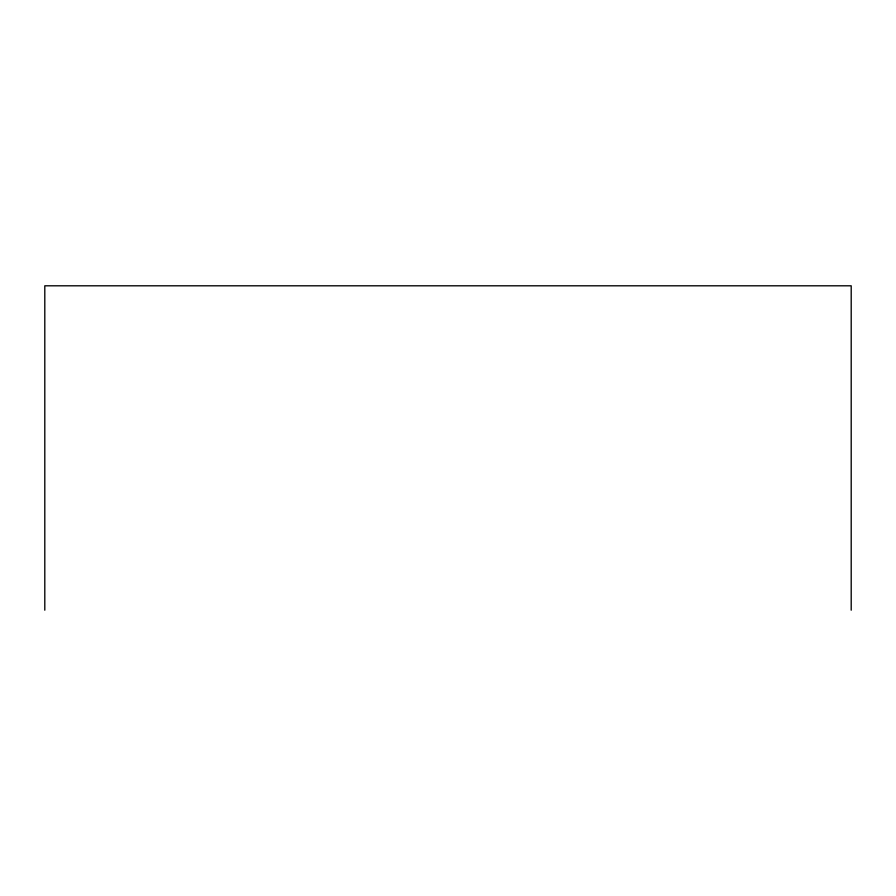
<?xml version="1.0" encoding="UTF-8"?>
<svg xmlns="http://www.w3.org/2000/svg" width="896" height="896" viewBox="0 0 896 896"><rect width="100%" height="100%" fill="white"/><g stroke="black" fill="none" stroke-linecap="round" stroke-linejoin="round"><path stroke-width="1.34" d="M851.2 610.198L851.2 285.802L44.8 285.802L44.8 610.198"/></g></svg>
